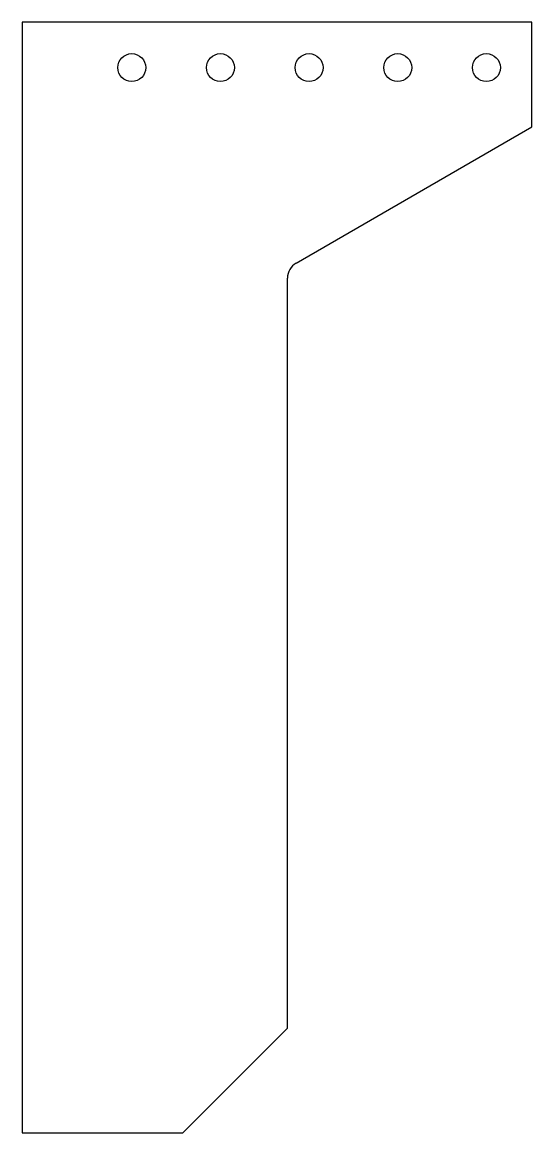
# Model space of a CAD drawing. Header units: millimetres. Extents: x 0 to 14.6, y 0 to 31.8.
import ezdxf

# ---------------------------------------------------------------- set-up
doc = ezdxf.new("R2010")
doc.units = ezdxf.units.MM

msp = doc.modelspace()

# ---------------------------------------------------------------- linework, layer by layer
at = {"color": 7, "linetype": 'Continuous', "lineweight": 25}
for p, q in [((14.6, 31.8), (0, 31.8)), ((0, 31.8), (0, 0)), ((14.6, 28.8), (14.6, 31.8)), ((7.85, 24.903), (14.6, 28.8)), ((7.6, 3), (7.6, 24.47)), ((4.6, 0), (7.6, 3)), ((0, 0), (4.6, 0))]:
    msp.add_line(p, q, dxfattribs=at)
for centre in [(3.14, 30.5), (5.68, 30.5), (8.22, 30.5), (10.76, 30.5), (13.3, 30.5)]:
    msp.add_circle(centre, 0.4, dxfattribs=at)
msp.add_arc((8.1, 24.47), 0.5, 120, 180, dxfattribs=at)

doc.saveas('drawing.dxf')
